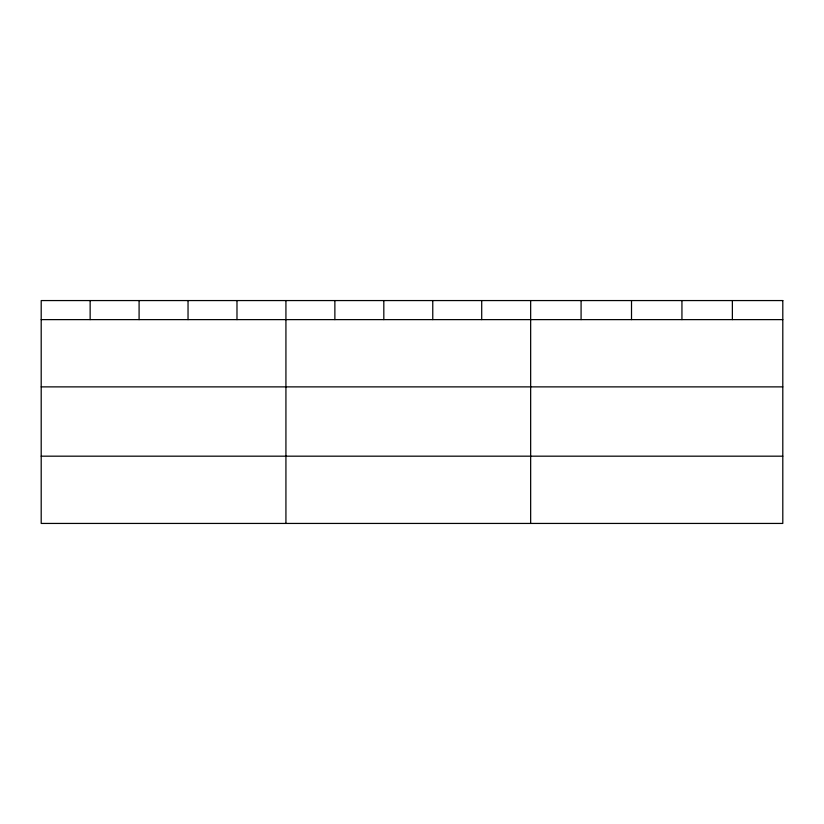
<?xml version="1.0" encoding="UTF-8"?>
<svg xmlns="http://www.w3.org/2000/svg" width="824" height="824" viewBox="0 0 824 824"><rect width="100%" height="100%" fill="white"/><g stroke="black" fill="none" stroke-linecap="round" stroke-linejoin="round"><path stroke-width="1.24" d="M41.2 319.619L782.8 319.619M41.2 386.878L782.8 386.878M41.2 456.177L782.8 456.177M732.371 300.564L732.371 319.619M681.942 300.564L681.942 319.619M631.514 300.564L631.514 319.619M581.085 300.564L581.085 319.619M530.656 300.564L530.656 523.436M481.71 300.564L481.71 319.619M432.765 300.564L432.765 319.619M383.819 300.564L383.819 319.619M334.874 300.564L334.874 319.619M285.928 300.564L285.928 523.436M236.982 300.564L236.982 319.619M188.037 300.564L188.037 319.619M139.091 300.564L139.091 319.619M90.146 300.564L90.146 319.619M782.8 300.564L41.2 300.564L41.2 523.436L782.8 523.436L782.8 300.564"/></g></svg>
